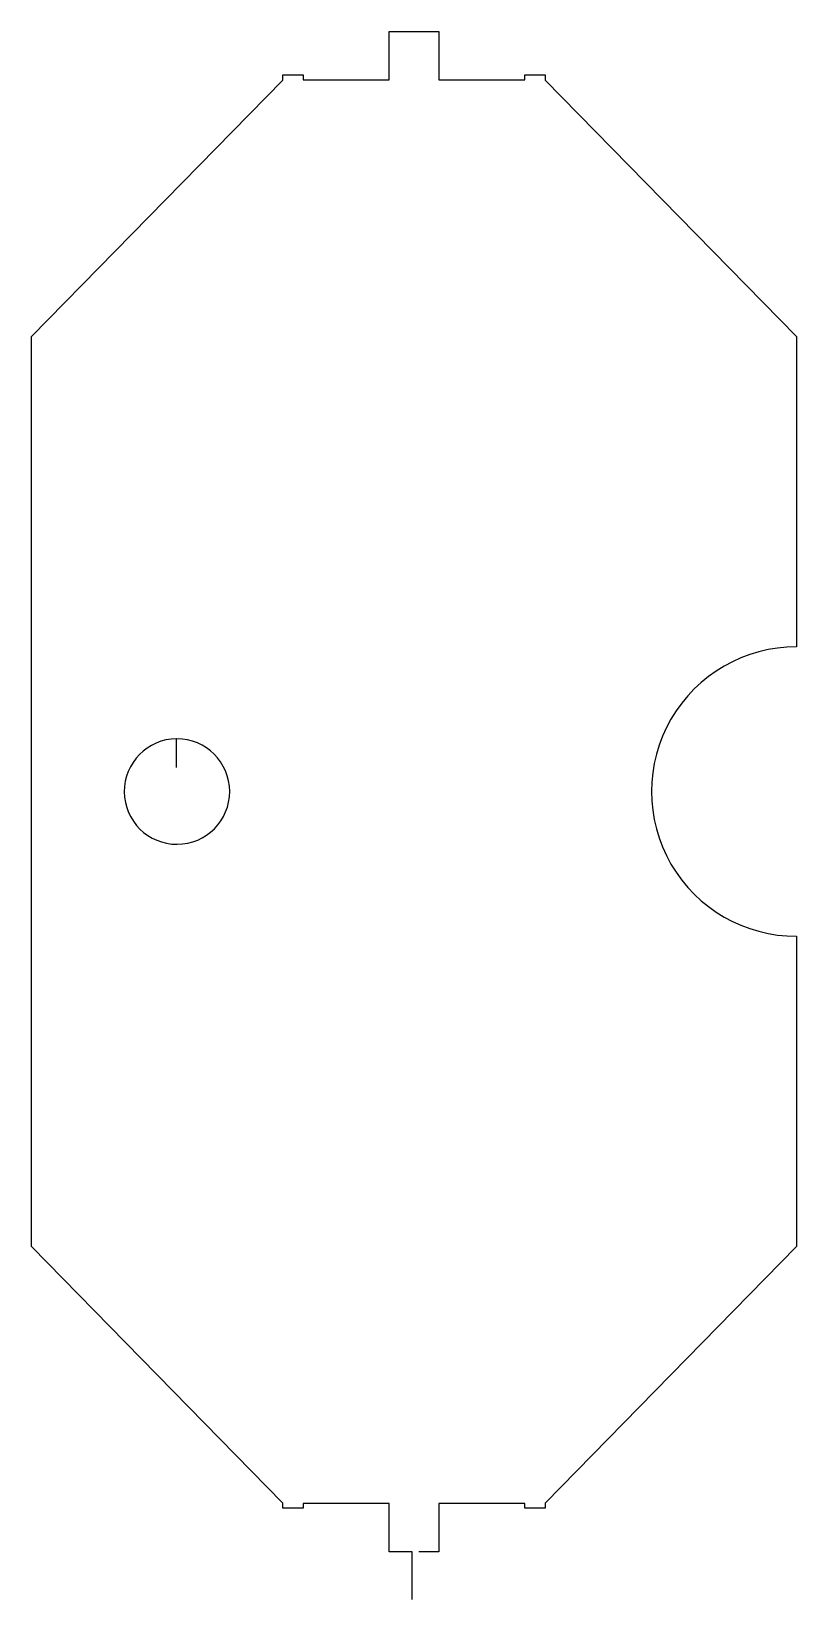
# Model space of a CAD drawing. Extents: x 1252 to 1331, y 45 to 207.
import ezdxf

# ---------------------------------------------------------------- set-up
doc = ezdxf.new("R2010")
doc.units = 0

msp = doc.modelspace()

# ---------------------------------------------------------------- linework, layer by layer
for p, q in [((1288.97, 201.84), (1288.97, 206.84)), ((1288.97, 206.84), (1294.07, 206.84)), ((1294.07, 206.84), (1294.07, 201.84)), ((1251.97, 175.31), (1277.97, 201.81)), ((1277.97, 201.81), (1277.97, 202.34)), ((1277.97, 202.34), (1280.07, 202.34)), ((1280.07, 202.34), (1280.07, 201.84)), ((1280.07, 201.84), (1288.97, 201.84)), ((1294.07, 201.84), (1302.97, 201.84)), ((1302.97, 201.84), (1302.97, 202.34)), ((1302.97, 202.34), (1305.07, 202.34)), ((1305.07, 202.34), (1305.07, 201.81)), ((1305.07, 201.81), (1331.07, 175.31)), ((1251.97, 81.27), (1251.97, 175.31)), ((1331.07, 175.31), (1331.07, 143.24)), ((1266.97, 130.79), (1266.97, 133.74)), ((1331.07, 113.34), (1331.07, 81.27)), ((1277.97, 54.77), (1251.97, 81.27)), ((1331.07, 81.27), (1305.07, 54.77)), ((1277.97, 54.24), (1277.97, 54.77)), ((1280.07, 54.24), (1277.97, 54.24)), ((1288.97, 54.74), (1280.07, 54.74)), ((1280.07, 54.74), (1280.07, 54.24)), ((1288.97, 49.74), (1288.97, 54.74)), ((1302.97, 54.74), (1294.07, 54.74)), ((1294.07, 54.74), (1294.07, 49.74)), ((1302.97, 54.24), (1302.97, 54.74)), ((1305.07, 54.24), (1302.97, 54.24)), ((1305.07, 54.77), (1305.07, 54.24)), ((1291.32, 49.74), (1288.97, 49.74)), ((1291.32, 44.79), (1291.32, 49.74)), ((1294.07, 49.74), (1292.02, 49.74))]:
    msp.add_line(p, q)
for centre, radius, start, end in [((1331.02, 128.29), 14.95, 89.8084, 270.1916), ((1267.02, 128.29), 5.45, 90.5256, 90)]:
    msp.add_arc(centre, radius, start, end)

doc.saveas('drawing.dxf')
